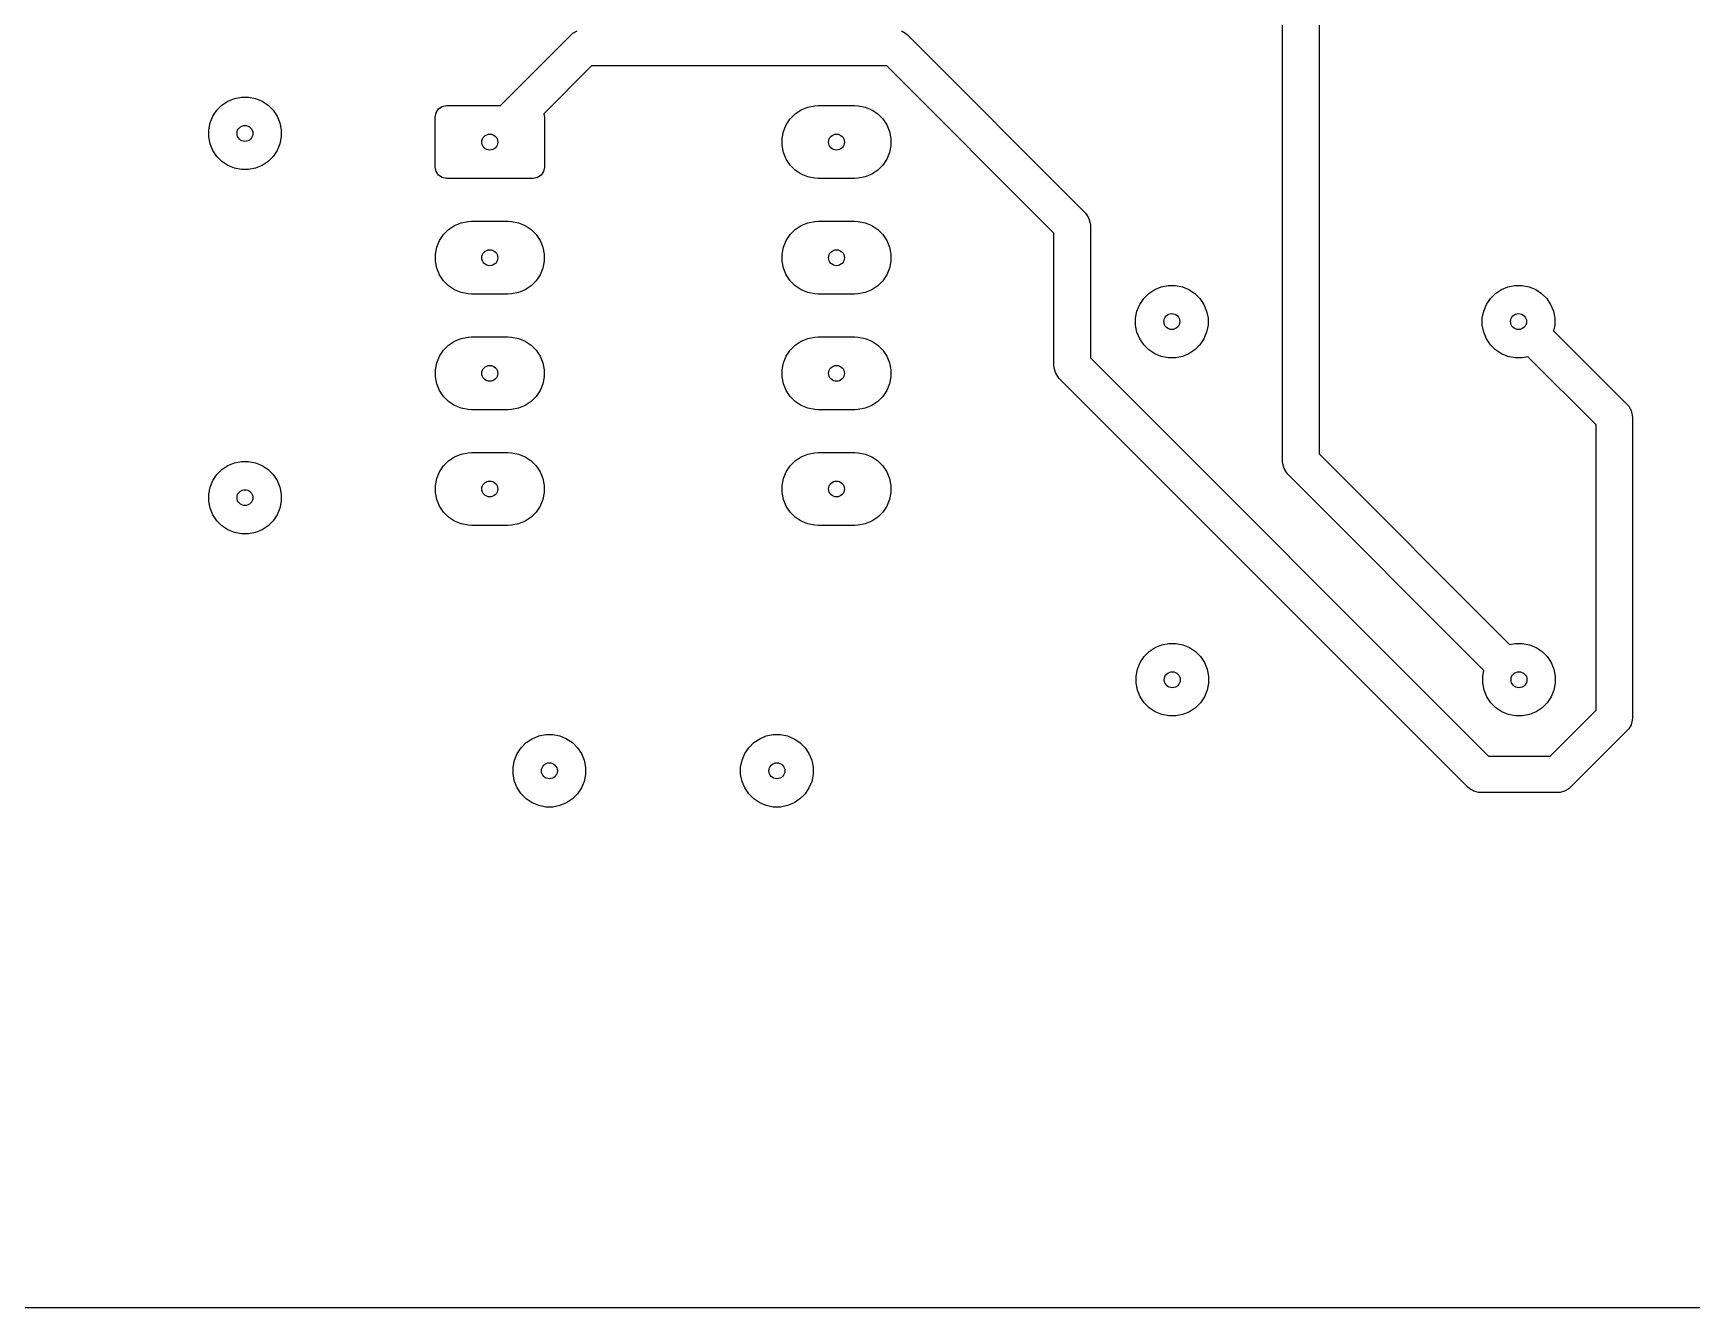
# Model space of a CAD drawing. Header units: millimetres. Extents: x 20 to 120, y -120 to -20.
# Drawn here: x 46.77 to 83.22, y -120 to -92 of the extents above; entities that cross this region are included whole.
import ezdxf

# ---------------------------------------------------------------- set-up
doc = ezdxf.new("R2010")
doc.units = ezdxf.units.MM
doc.layers.add('Edge.Cuts', color=254, linetype='CONTINUOUS', true_color=0xd0d2cd)
doc.layers.add('F.Cu', color=13, linetype='CONTINUOUS', true_color=0xc83434)

msp = doc.modelspace()

# ---------------------------------------------------------------- linework, layer by layer
at = {"layer": 'Edge.Cuts', "linetype": 'CONTINUOUS'}
msp.add_line((120, -120), (20, -120), dxfattribs=at)
at = {"layer": 'F.Cu', "linetype": 'CONTINUOUS'}
for p, q in [((74.225, -101.41), (74.225, -84.440386)), ((75.025, -84.2747), (75.025, -101.244314)), ((57.034314, -93.595), (58.588557, -92.040757)), ((58.588557, -92.040757), (58.627895, -92.006259)), ((58.627895, -92.006259), (58.718326, -91.954048)), ((65.847574, -91.954048), (65.938005, -92.006259)), ((65.938005, -92.006259), (65.977343, -92.040757)), ((65.977343, -92.040757), (69.882442, -95.945857)), ((59.037086, -92.7236), (57.986011, -93.774674)), ((65.528814, -92.7236), (59.037086, -92.7236)), ((69.1996, -96.394385), (65.528814, -92.7236)), ((50.801592, -93.697485), (50.912485, -93.586592)), ((50.912485, -93.586592), (51.042883, -93.499463)), ((51.042883, -93.499463), (51.187772, -93.439448)), ((51.187772, -93.439448), (51.341586, -93.408852)), ((51.341586, -93.408852), (51.498414, -93.408852)), ((51.498414, -93.408852), (51.652228, -93.439448)), ((51.652228, -93.439448), (51.797117, -93.499463)), ((51.797117, -93.499463), (51.927515, -93.586592)), ((51.927515, -93.586592), (52.038408, -93.697485)), ((55.61903, -93.749329), (55.673223, -93.668223)), ((55.673223, -93.668223), (55.754329, -93.61403)), ((55.754329, -93.61403), (55.85, -93.595)), ((55.85, -93.595), (57.034314, -93.595)), ((63.642883, -93.689463), (63.787772, -93.629448)), ((63.787772, -93.629448), (63.941586, -93.598852)), ((63.941586, -93.598852), (64.02, -93.595)), ((64.02, -93.595), (64.82, -93.595)), ((64.82, -93.595), (64.898414, -93.598852)), ((64.898414, -93.598852), (65.052228, -93.629448)), ((65.052228, -93.629448), (65.197117, -93.689463)), ((50.623852, -94.126586), (50.654448, -93.972772)), ((50.654448, -93.972772), (50.714463, -93.827883)), ((50.714463, -93.827883), (50.801592, -93.697485)), ((52.038408, -93.697485), (52.125537, -93.827883)), ((52.125537, -93.827883), (52.185552, -93.972772)), ((52.185552, -93.972772), (52.216148, -94.126586)), ((55.6, -93.845), (55.61903, -93.749329)), ((55.6, -94.945), (55.6, -93.845)), ((57.986011, -93.774674), (58, -93.845)), ((58, -93.845), (58, -94.945)), ((63.254448, -94.162772), (63.314463, -94.017883)), ((63.314463, -94.017883), (63.401592, -93.887485)), ((63.401592, -93.887485), (63.512485, -93.776592)), ((63.512485, -93.776592), (63.642883, -93.689463)), ((65.197117, -93.689463), (65.327515, -93.776592)), ((65.327515, -93.776592), (65.438408, -93.887485)), ((65.438408, -93.887485), (65.525537, -94.017883)), ((65.525537, -94.017883), (65.585552, -94.162772)), ((50.623852, -94.283414), (50.623852, -94.126586)), ((50.654448, -94.437228), (50.623852, -94.283414)), ((52.216148, -94.283414), (52.185552, -94.437228)), ((52.216148, -94.126586), (52.216148, -94.283414)), ((63.223852, -94.316586), (63.254448, -94.162772)), ((63.223852, -94.473414), (63.223852, -94.316586)), ((65.585552, -94.162772), (65.616148, -94.316586)), ((65.616148, -94.316586), (65.616148, -94.473414)), ((50.714463, -94.582117), (50.654448, -94.437228)), ((50.801592, -94.712515), (50.714463, -94.582117)), ((50.912485, -94.823408), (50.801592, -94.712515)), ((52.038408, -94.712515), (51.927515, -94.823408)), ((52.125537, -94.582117), (52.038408, -94.712515)), ((52.185552, -94.437228), (52.125537, -94.582117)), ((63.254448, -94.627228), (63.223852, -94.473414)), ((63.314463, -94.772117), (63.254448, -94.627228)), ((63.401592, -94.902515), (63.314463, -94.772117)), ((65.525537, -94.772117), (65.438408, -94.902515)), ((65.585552, -94.627228), (65.525537, -94.772117)), ((65.616148, -94.473414), (65.585552, -94.627228)), ((51.042883, -94.910537), (50.912485, -94.823408)), ((51.187772, -94.970552), (51.042883, -94.910537)), ((51.341586, -95.001148), (51.187772, -94.970552)), ((51.498414, -95.001148), (51.341586, -95.001148)), ((51.652228, -94.970552), (51.498414, -95.001148)), ((51.797117, -94.910537), (51.652228, -94.970552)), ((51.927515, -94.823408), (51.797117, -94.910537)), ((55.61903, -95.040671), (55.6, -94.945)), ((55.673223, -95.121777), (55.61903, -95.040671)), ((55.754329, -95.17597), (55.673223, -95.121777)), ((57.926777, -95.121777), (57.845671, -95.17597)), ((57.98097, -95.040671), (57.926777, -95.121777)), ((58, -94.945), (57.98097, -95.040671)), ((63.512485, -95.013408), (63.401592, -94.902515)), ((63.642883, -95.100537), (63.512485, -95.013408)), ((63.787772, -95.160552), (63.642883, -95.100537)), ((65.197117, -95.100537), (65.052228, -95.160552)), ((65.327515, -95.013408), (65.197117, -95.100537)), ((65.438408, -94.902515), (65.327515, -95.013408)), ((55.85, -95.195), (55.754329, -95.17597)), ((57.75, -95.195), (55.85, -95.195)), ((57.845671, -95.17597), (57.75, -95.195)), ((63.941586, -95.191148), (63.787772, -95.160552)), ((64.02, -95.195), (63.941586, -95.191148)), ((64.82, -95.195), (64.02, -95.195)), ((64.898414, -95.191148), (64.82, -95.195)), ((65.052228, -95.160552), (64.898414, -95.191148)), ((55.892485, -96.316592), (56.022883, -96.229463)), ((56.022883, -96.229463), (56.167772, -96.169448)), ((56.167772, -96.169448), (56.321586, -96.138852)), ((56.321586, -96.138852), (56.4, -96.135)), ((56.4, -96.135), (57.2, -96.135)), ((57.2, -96.135), (57.278414, -96.138852)), ((57.278414, -96.138852), (57.432228, -96.169448)), ((57.432228, -96.169448), (57.577117, -96.229463)), ((57.577117, -96.229463), (57.707515, -96.316592)), ((63.512485, -96.316592), (63.642883, -96.229463)), ((63.642883, -96.229463), (63.787772, -96.169448)), ((63.787772, -96.169448), (63.941586, -96.138852)), ((63.941586, -96.138852), (64.02, -96.135)), ((64.02, -96.135), (64.82, -96.135)), ((64.82, -96.135), (64.898414, -96.138852)), ((64.898414, -96.138852), (65.052228, -96.169448)), ((65.052228, -96.169448), (65.197117, -96.229463)), ((65.197117, -96.229463), (65.327515, -96.316592)), ((69.882442, -95.945857), (69.916941, -95.985195)), ((69.916941, -95.985195), (69.969152, -96.075627)), ((69.969152, -96.075627), (69.996178, -96.17649)), ((69.996178, -96.17649), (69.9996, -96.2287)), ((69.9996, -96.2287), (69.9996, -99.136314)), ((55.634448, -96.702772), (55.694463, -96.557883)), ((55.694463, -96.557883), (55.781592, -96.427485)), ((55.781592, -96.427485), (55.892485, -96.316592)), ((57.707515, -96.316592), (57.818408, -96.427485)), ((57.818408, -96.427485), (57.905537, -96.557883)), ((57.905537, -96.557883), (57.965552, -96.702772)), ((63.254448, -96.702772), (63.314463, -96.557883)), ((63.314463, -96.557883), (63.401592, -96.427485)), ((63.401592, -96.427485), (63.512485, -96.316592)), ((65.327515, -96.316592), (65.438408, -96.427485)), ((65.438408, -96.427485), (65.525537, -96.557883)), ((65.525537, -96.557883), (65.585552, -96.702772)), ((69.1996, -99.302), (69.1996, -96.394385)), ((55.603852, -96.856586), (55.634448, -96.702772)), ((55.603852, -97.013414), (55.603852, -96.856586)), ((57.965552, -96.702772), (57.996148, -96.856586)), ((57.996148, -96.856586), (57.996148, -97.013414)), ((63.223852, -96.856586), (63.254448, -96.702772)), ((63.223852, -97.013414), (63.223852, -96.856586)), ((65.585552, -96.702772), (65.616148, -96.856586)), ((65.616148, -96.856586), (65.616148, -97.013414)), ((55.634448, -97.167228), (55.603852, -97.013414)), ((55.694463, -97.312117), (55.634448, -97.167228)), ((55.781592, -97.442515), (55.694463, -97.312117)), ((57.905537, -97.312117), (57.818408, -97.442515)), ((57.965552, -97.167228), (57.905537, -97.312117)), ((57.996148, -97.013414), (57.965552, -97.167228)), ((63.254448, -97.167228), (63.223852, -97.013414)), ((63.314463, -97.312117), (63.254448, -97.167228)), ((63.401592, -97.442515), (63.314463, -97.312117)), ((65.525537, -97.312117), (65.438408, -97.442515)), ((65.585552, -97.167228), (65.525537, -97.312117)), ((65.616148, -97.013414), (65.585552, -97.167228)), ((55.892485, -97.553408), (55.781592, -97.442515)), ((56.022883, -97.640537), (55.892485, -97.553408)), ((56.167772, -97.700552), (56.022883, -97.640537)), ((57.577117, -97.640537), (57.432228, -97.700552)), ((57.707515, -97.553408), (57.577117, -97.640537)), ((57.818408, -97.442515), (57.707515, -97.553408)), ((63.512485, -97.553408), (63.401592, -97.442515)), ((63.642883, -97.640537), (63.512485, -97.553408)), ((63.787772, -97.700552), (63.642883, -97.640537)), ((65.197117, -97.640537), (65.052228, -97.700552)), ((65.327515, -97.553408), (65.197117, -97.640537)), ((65.438408, -97.442515), (65.327515, -97.553408)), ((71.282485, -97.719892), (71.412883, -97.632763)), ((71.412883, -97.632763), (71.557772, -97.572748)), ((71.557772, -97.572748), (71.711586, -97.542152)), ((71.711586, -97.542152), (71.868414, -97.542152)), ((71.868414, -97.542152), (72.022228, -97.572748)), ((72.022228, -97.572748), (72.167117, -97.632763)), ((72.167117, -97.632763), (72.297515, -97.719892)), ((78.902485, -97.719892), (79.032883, -97.632763)), ((79.032883, -97.632763), (79.177772, -97.572748)), ((79.177772, -97.572748), (79.331586, -97.542152)), ((79.331586, -97.542152), (79.488414, -97.542152)), ((79.488414, -97.542152), (79.642228, -97.572748)), ((79.642228, -97.572748), (79.787117, -97.632763)), ((79.787117, -97.632763), (79.917515, -97.719892)), ((56.321586, -97.731148), (56.167772, -97.700552)), ((56.4, -97.735), (56.321586, -97.731148)), ((57.2, -97.735), (56.4, -97.735)), ((57.278414, -97.731148), (57.2, -97.735)), ((57.432228, -97.700552), (57.278414, -97.731148)), ((63.941586, -97.731148), (63.787772, -97.700552)), ((64.02, -97.735), (63.941586, -97.731148)), ((64.82, -97.735), (64.02, -97.735)), ((64.898414, -97.731148), (64.82, -97.735)), ((65.052228, -97.700552), (64.898414, -97.731148)), ((71.024448, -98.106072), (71.084463, -97.961183)), ((71.084463, -97.961183), (71.171592, -97.830785)), ((71.171592, -97.830785), (71.282485, -97.719892)), ((72.297515, -97.719892), (72.408408, -97.830785)), ((72.408408, -97.830785), (72.495537, -97.961183)), ((72.495537, -97.961183), (72.555552, -98.106072)), ((78.644448, -98.106072), (78.704463, -97.961183)), ((78.704463, -97.961183), (78.791592, -97.830785)), ((78.791592, -97.830785), (78.902485, -97.719892)), ((79.917515, -97.719892), (80.028408, -97.830785)), ((80.028408, -97.830785), (80.115537, -97.961183)), ((80.115537, -97.961183), (80.175552, -98.106072)), ((70.993852, -98.259886), (71.024448, -98.106072)), ((70.993852, -98.416714), (70.993852, -98.259886)), ((71.024448, -98.570528), (70.993852, -98.416714)), ((72.555552, -98.106072), (72.586148, -98.259886)), ((72.586148, -98.416714), (72.555552, -98.570528)), ((72.586148, -98.259886), (72.586148, -98.416714)), ((78.613852, -98.259886), (78.644448, -98.106072)), ((78.613852, -98.416714), (78.613852, -98.259886)), ((78.644448, -98.570528), (78.613852, -98.416714)), ((80.175552, -98.106072), (80.206148, -98.259886)), ((80.206148, -98.416714), (80.180921, -98.543535)), ((80.206148, -98.259886), (80.206148, -98.416714)), ((55.892485, -98.856592), (56.022883, -98.769463)), ((56.022883, -98.769463), (56.167772, -98.709448)), ((56.167772, -98.709448), (56.321586, -98.678852)), ((56.321586, -98.678852), (56.4, -98.675)), ((56.4, -98.675), (57.2, -98.675)), ((57.2, -98.675), (57.278414, -98.678852)), ((57.278414, -98.678852), (57.432228, -98.709448)), ((57.432228, -98.709448), (57.577117, -98.769463)), ((57.577117, -98.769463), (57.707515, -98.856592)), ((63.512485, -98.856592), (63.642883, -98.769463)), ((63.642883, -98.769463), (63.787772, -98.709448)), ((63.787772, -98.709448), (63.941586, -98.678852)), ((63.941586, -98.678852), (64.02, -98.675)), ((64.02, -98.675), (64.82, -98.675)), ((64.82, -98.675), (64.898414, -98.678852)), ((64.898414, -98.678852), (65.052228, -98.709448)), ((65.052228, -98.709448), (65.197117, -98.769463)), ((65.197117, -98.769463), (65.327515, -98.856592)), ((71.084463, -98.715417), (71.024448, -98.570528)), ((71.171592, -98.845815), (71.084463, -98.715417)), ((72.495537, -98.715417), (72.408408, -98.845815)), ((72.555552, -98.570528), (72.495537, -98.715417)), ((78.704463, -98.715417), (78.644448, -98.570528)), ((78.791592, -98.845815), (78.704463, -98.715417)), ((80.180921, -98.543535), (81.796943, -100.159557)), ((55.634448, -99.242772), (55.694463, -99.097883)), ((55.694463, -99.097883), (55.781592, -98.967485)), ((55.781592, -98.967485), (55.892485, -98.856592)), ((57.707515, -98.856592), (57.818408, -98.967485)), ((57.818408, -98.967485), (57.905537, -99.097883)), ((57.905537, -99.097883), (57.965552, -99.242772)), ((63.254448, -99.242772), (63.314463, -99.097883)), ((63.314463, -99.097883), (63.401592, -98.967485)), ((63.401592, -98.967485), (63.512485, -98.856592)), ((65.327515, -98.856592), (65.438408, -98.967485)), ((65.438408, -98.967485), (65.525537, -99.097883)), ((65.525537, -99.097883), (65.585552, -99.242772)), ((69.9996, -99.136314), (78.747186, -107.8839)), ((71.282485, -98.956708), (71.171592, -98.845815)), ((71.412883, -99.043837), (71.282485, -98.956708)), ((71.557772, -99.103852), (71.412883, -99.043837)), ((71.711586, -99.134448), (71.557772, -99.103852)), ((71.868414, -99.134448), (71.711586, -99.134448)), ((72.022228, -99.103852), (71.868414, -99.134448)), ((72.167117, -99.043837), (72.022228, -99.103852)), ((72.297515, -98.956708), (72.167117, -99.043837)), ((72.408408, -98.845815), (72.297515, -98.956708)), ((78.902485, -98.956708), (78.791592, -98.845815)), ((79.032883, -99.043837), (78.902485, -98.956708)), ((79.177772, -99.103852), (79.032883, -99.043837)), ((79.331586, -99.134448), (79.177772, -99.103852)), ((79.488414, -99.134448), (79.331586, -99.134448)), ((79.615235, -99.109221), (79.488414, -99.134448)), ((81.1141, -100.608086), (79.615235, -99.109221)), ((55.603852, -99.396586), (55.634448, -99.242772)), ((55.603852, -99.553414), (55.603852, -99.396586)), ((57.965552, -99.242772), (57.996148, -99.396586)), ((57.996148, -99.396586), (57.996148, -99.553414)), ((63.223852, -99.396586), (63.254448, -99.242772)), ((63.223852, -99.553414), (63.223852, -99.396586)), ((65.585552, -99.242772), (65.616148, -99.396586)), ((65.616148, -99.396586), (65.616148, -99.553414)), ((69.203022, -99.35421), (69.1996, -99.302)), ((69.230048, -99.455074), (69.203022, -99.35421)), ((69.282259, -99.545505), (69.230048, -99.455074)), ((55.634448, -99.707228), (55.603852, -99.553414)), ((55.694463, -99.852117), (55.634448, -99.707228)), ((55.781592, -99.982515), (55.694463, -99.852117)), ((57.905537, -99.852117), (57.818408, -99.982515)), ((57.965552, -99.707228), (57.905537, -99.852117)), ((57.996148, -99.553414), (57.965552, -99.707228)), ((63.254448, -99.707228), (63.223852, -99.553414)), ((63.314463, -99.852117), (63.254448, -99.707228)), ((63.401592, -99.982515), (63.314463, -99.852117)), ((65.525537, -99.852117), (65.438408, -99.982515)), ((65.585552, -99.707228), (65.525537, -99.852117)), ((65.616148, -99.553414), (65.585552, -99.707228)), ((69.316757, -99.584843), (69.282259, -99.545505)), ((78.298657, -108.566743), (69.316757, -99.584843)), ((55.892485, -100.093408), (55.781592, -99.982515)), ((56.022883, -100.180537), (55.892485, -100.093408)), ((56.167772, -100.240552), (56.022883, -100.180537)), ((56.321586, -100.271148), (56.167772, -100.240552)), ((57.432228, -100.240552), (57.278414, -100.271148)), ((57.577117, -100.180537), (57.432228, -100.240552)), ((57.707515, -100.093408), (57.577117, -100.180537)), ((57.818408, -99.982515), (57.707515, -100.093408)), ((63.512485, -100.093408), (63.401592, -99.982515)), ((63.642883, -100.180537), (63.512485, -100.093408)), ((63.787772, -100.240552), (63.642883, -100.180537)), ((63.941586, -100.271148), (63.787772, -100.240552)), ((65.052228, -100.240552), (64.898414, -100.271148)), ((65.197117, -100.180537), (65.052228, -100.240552)), ((65.327515, -100.093408), (65.197117, -100.180537)), ((65.438408, -99.982515), (65.327515, -100.093408)), ((81.796943, -100.159557), (81.831441, -100.198895)), ((81.831441, -100.198895), (81.883652, -100.289326)), ((56.4, -100.275), (56.321586, -100.271148)), ((57.2, -100.275), (56.4, -100.275)), ((57.278414, -100.271148), (57.2, -100.275)), ((64.02, -100.275), (63.941586, -100.271148)), ((64.82, -100.275), (64.02, -100.275)), ((64.898414, -100.271148), (64.82, -100.275)), ((81.1141, -106.873514), (81.1141, -100.608086)), ((81.883652, -100.289326), (81.893983, -100.327883)), ((81.893983, -100.327883), (81.910678, -100.39019)), ((81.910678, -100.39019), (81.9141, -100.4424)), ((81.9141, -100.4424), (81.9141, -107.0392)), ((55.892485, -101.396592), (56.022883, -101.309463)), ((56.022883, -101.309463), (56.167772, -101.249448)), ((56.167772, -101.249448), (56.321586, -101.218852)), ((56.321586, -101.218852), (56.4, -101.215)), ((56.4, -101.215), (57.2, -101.215)), ((57.2, -101.215), (57.278414, -101.218852)), ((57.278414, -101.218852), (57.432228, -101.249448)), ((57.432228, -101.249448), (57.577117, -101.309463)), ((57.577117, -101.309463), (57.707515, -101.396592)), ((63.512485, -101.396592), (63.642883, -101.309463)), ((63.642883, -101.309463), (63.787772, -101.249448)), ((63.787772, -101.249448), (63.941586, -101.218852)), ((63.941586, -101.218852), (64.02, -101.215)), ((64.02, -101.215), (64.82, -101.215)), ((64.82, -101.215), (64.898414, -101.218852)), ((64.898414, -101.218852), (65.052228, -101.249448)), ((65.052228, -101.249448), (65.197117, -101.309463)), ((65.197117, -101.309463), (65.327515, -101.396592)), ((75.025, -101.244314), (79.214764, -105.434078)), ((50.714463, -101.827883), (50.801592, -101.697485)), ((50.801592, -101.697485), (50.912485, -101.586592)), ((50.912485, -101.586592), (51.042883, -101.499463)), ((51.042883, -101.499463), (51.187772, -101.439448)), ((51.187772, -101.439448), (51.341586, -101.408852)), ((51.341586, -101.408852), (51.498414, -101.408852)), ((51.498414, -101.408852), (51.652228, -101.439448)), ((51.652228, -101.439448), (51.797117, -101.499463)), ((51.797117, -101.499463), (51.927515, -101.586592)), ((51.927515, -101.586592), (52.038408, -101.697485)), ((52.038408, -101.697485), (52.125537, -101.827883)), ((55.634448, -101.782772), (55.694463, -101.637883)), ((55.694463, -101.637883), (55.781592, -101.507485)), ((55.781592, -101.507485), (55.892485, -101.396592)), ((57.707515, -101.396592), (57.818408, -101.507485)), ((57.818408, -101.507485), (57.905537, -101.637883)), ((57.905537, -101.637883), (57.965552, -101.782772)), ((63.254448, -101.782772), (63.314463, -101.637883)), ((63.314463, -101.637883), (63.401592, -101.507485)), ((63.401592, -101.507485), (63.512485, -101.396592)), ((65.327515, -101.396592), (65.438408, -101.507485)), ((65.438408, -101.507485), (65.525537, -101.637883)), ((65.525537, -101.637883), (65.585552, -101.782772)), ((74.228422, -101.46221), (74.225, -101.41)), ((74.255448, -101.563074), (74.228422, -101.46221)), ((74.307659, -101.653505), (74.255448, -101.563074)), ((74.342157, -101.692843), (74.307659, -101.653505)), ((78.649078, -105.999764), (74.342157, -101.692843)), ((50.623852, -102.126586), (50.654448, -101.972772)), ((50.654448, -101.972772), (50.714463, -101.827883)), ((52.125537, -101.827883), (52.185552, -101.972772)), ((52.185552, -101.972772), (52.216148, -102.126586)), ((55.603852, -101.936586), (55.634448, -101.782772)), ((55.603852, -102.093414), (55.603852, -101.936586)), ((57.965552, -101.782772), (57.996148, -101.936586)), ((57.996148, -101.936586), (57.996148, -102.093414)), ((63.223852, -101.936586), (63.254448, -101.782772)), ((63.223852, -102.093414), (63.223852, -101.936586)), ((65.585552, -101.782772), (65.616148, -101.936586)), ((65.616148, -101.936586), (65.616148, -102.093414)), ((50.623852, -102.283414), (50.623852, -102.126586)), ((50.654448, -102.437228), (50.623852, -102.283414)), ((52.216148, -102.283414), (52.185552, -102.437228)), ((52.216148, -102.126586), (52.216148, -102.283414)), ((55.634448, -102.247228), (55.603852, -102.093414)), ((55.694463, -102.392117), (55.634448, -102.247228)), ((55.781592, -102.522515), (55.694463, -102.392117)), ((57.905537, -102.392117), (57.818408, -102.522515)), ((57.965552, -102.247228), (57.905537, -102.392117)), ((57.996148, -102.093414), (57.965552, -102.247228)), ((63.254448, -102.247228), (63.223852, -102.093414)), ((63.314463, -102.392117), (63.254448, -102.247228)), ((63.401592, -102.522515), (63.314463, -102.392117)), ((65.525537, -102.392117), (65.438408, -102.522515)), ((65.585552, -102.247228), (65.525537, -102.392117)), ((65.616148, -102.093414), (65.585552, -102.247228)), ((50.714463, -102.582117), (50.654448, -102.437228)), ((50.801592, -102.712515), (50.714463, -102.582117)), ((50.912485, -102.823408), (50.801592, -102.712515)), ((52.038408, -102.712515), (51.927515, -102.823408)), ((52.125537, -102.582117), (52.038408, -102.712515)), ((52.185552, -102.437228), (52.125537, -102.582117)), ((55.892485, -102.633408), (55.781592, -102.522515)), ((56.022883, -102.720537), (55.892485, -102.633408)), ((56.167772, -102.780552), (56.022883, -102.720537)), ((56.321586, -102.811148), (56.167772, -102.780552)), ((57.432228, -102.780552), (57.278414, -102.811148)), ((57.577117, -102.720537), (57.432228, -102.780552)), ((57.707515, -102.633408), (57.577117, -102.720537)), ((57.818408, -102.522515), (57.707515, -102.633408)), ((63.512485, -102.633408), (63.401592, -102.522515)), ((63.642883, -102.720537), (63.512485, -102.633408)), ((63.787772, -102.780552), (63.642883, -102.720537)), ((63.941586, -102.811148), (63.787772, -102.780552)), ((65.052228, -102.780552), (64.898414, -102.811148)), ((65.197117, -102.720537), (65.052228, -102.780552)), ((65.327515, -102.633408), (65.197117, -102.720537)), ((65.438408, -102.522515), (65.327515, -102.633408)), ((51.042883, -102.910537), (50.912485, -102.823408)), ((51.187772, -102.970552), (51.042883, -102.910537)), ((51.341586, -103.001148), (51.187772, -102.970552)), ((51.498414, -103.001148), (51.341586, -103.001148)), ((51.652228, -102.970552), (51.498414, -103.001148)), ((51.797117, -102.910537), (51.652228, -102.970552)), ((51.927515, -102.823408), (51.797117, -102.910537)), ((56.4, -102.815), (56.321586, -102.811148)), ((57.2, -102.815), (56.4, -102.815)), ((57.278414, -102.811148), (57.2, -102.815)), ((64.02, -102.815), (63.941586, -102.811148)), ((64.82, -102.815), (64.02, -102.815)), ((64.898414, -102.811148), (64.82, -102.815)), ((71.094463, -105.827883), (71.181592, -105.697485)), ((71.181592, -105.697485), (71.292485, -105.586592)), ((71.292485, -105.586592), (71.422883, -105.499463)), ((71.422883, -105.499463), (71.567772, -105.439448)), ((71.567772, -105.439448), (71.721586, -105.408852)), ((71.721586, -105.408852), (71.878414, -105.408852)), ((71.878414, -105.408852), (72.032228, -105.439448)), ((72.032228, -105.439448), (72.177117, -105.499463)), ((72.177117, -105.499463), (72.307515, -105.586592)), ((72.307515, -105.586592), (72.418408, -105.697485)), ((72.418408, -105.697485), (72.505537, -105.827883)), ((79.214764, -105.434078), (79.341586, -105.408852)), ((79.341586, -105.408852), (79.498414, -105.408852)), ((79.498414, -105.408852), (79.652228, -105.439448)), ((79.652228, -105.439448), (79.797117, -105.499463)), ((79.797117, -105.499463), (79.927515, -105.586592)), ((79.927515, -105.586592), (80.038408, -105.697485)), ((80.038408, -105.697485), (80.125537, -105.827883)), ((71.003852, -106.126586), (71.034448, -105.972772)), ((71.034448, -105.972772), (71.094463, -105.827883)), ((72.505537, -105.827883), (72.565552, -105.972772)), ((72.565552, -105.972772), (72.596148, -106.126586)), ((78.623852, -106.126586), (78.649078, -105.999764)), ((80.125537, -105.827883), (80.185552, -105.972772)), ((80.185552, -105.972772), (80.216148, -106.126586)), ((71.003852, -106.283414), (71.003852, -106.126586)), ((71.034448, -106.437228), (71.003852, -106.283414)), ((71.094463, -106.582117), (71.034448, -106.437228)), ((72.565552, -106.437228), (72.505537, -106.582117)), ((72.596148, -106.283414), (72.565552, -106.437228)), ((72.596148, -106.126586), (72.596148, -106.283414)), ((78.623852, -106.283414), (78.623852, -106.126586)), ((78.654448, -106.437228), (78.623852, -106.283414)), ((78.714463, -106.582117), (78.654448, -106.437228)), ((80.185552, -106.437228), (80.125537, -106.582117)), ((80.216148, -106.283414), (80.185552, -106.437228)), ((80.216148, -106.126586), (80.216148, -106.283414)), ((71.181592, -106.712515), (71.094463, -106.582117)), ((71.292485, -106.823408), (71.181592, -106.712515)), ((72.418408, -106.712515), (72.307515, -106.823408)), ((72.505537, -106.582117), (72.418408, -106.712515)), ((78.801592, -106.712515), (78.714463, -106.582117)), ((78.912485, -106.823408), (78.801592, -106.712515)), ((80.038408, -106.712515), (79.927515, -106.823408)), ((80.125537, -106.582117), (80.038408, -106.712515)), ((71.422883, -106.910537), (71.292485, -106.823408)), ((71.567772, -106.970552), (71.422883, -106.910537)), ((71.721586, -107.001148), (71.567772, -106.970552)), ((71.878414, -107.001148), (71.721586, -107.001148)), ((72.032228, -106.970552), (71.878414, -107.001148)), ((72.177117, -106.910537), (72.032228, -106.970552)), ((72.307515, -106.823408), (72.177117, -106.910537)), ((79.042883, -106.910537), (78.912485, -106.823408)), ((79.187772, -106.970552), (79.042883, -106.910537)), ((79.341586, -107.001148), (79.187772, -106.970552)), ((79.498414, -107.001148), (79.341586, -107.001148)), ((79.652228, -106.970552), (79.498414, -107.001148)), ((79.797117, -106.910537), (79.652228, -106.970552)), ((79.927515, -106.823408), (79.797117, -106.910537)), ((80.103714, -107.8839), (81.1141, -106.873514)), ((81.910678, -107.09141), (81.883652, -107.192274)), ((81.9141, -107.0392), (81.910678, -107.09141)), ((57.602485, -107.586592), (57.732883, -107.499463)), ((57.732883, -107.499463), (57.877772, -107.439448)), ((57.877772, -107.439448), (58.031586, -107.408852)), ((58.031586, -107.408852), (58.188414, -107.408852)), ((58.188414, -107.408852), (58.342228, -107.439448)), ((58.342228, -107.439448), (58.487117, -107.499463)), ((58.487117, -107.499463), (58.617515, -107.586592)), ((62.602485, -107.586592), (62.732883, -107.499463)), ((62.732883, -107.499463), (62.877772, -107.439448)), ((62.877772, -107.439448), (63.031586, -107.408852)), ((63.031586, -107.408852), (63.188414, -107.408852)), ((63.188414, -107.408852), (63.342228, -107.439448)), ((63.342228, -107.439448), (63.487117, -107.499463)), ((63.487117, -107.499463), (63.617515, -107.586592)), ((81.796943, -107.322042), (80.552243, -108.566743)), ((81.831441, -107.282705), (81.796943, -107.322042)), ((81.883652, -107.192274), (81.831441, -107.282705)), ((57.344448, -107.972772), (57.404463, -107.827883)), ((57.404463, -107.827883), (57.491592, -107.697485)), ((57.491592, -107.697485), (57.602485, -107.586592)), ((58.617515, -107.586592), (58.728408, -107.697485)), ((58.728408, -107.697485), (58.815537, -107.827883)), ((58.815537, -107.827883), (58.875552, -107.972772)), ((62.344448, -107.972772), (62.404463, -107.827883)), ((62.404463, -107.827883), (62.491592, -107.697485)), ((62.491592, -107.697485), (62.602485, -107.586592)), ((63.617515, -107.586592), (63.728408, -107.697485)), ((63.728408, -107.697485), (63.815537, -107.827883)), ((63.815537, -107.827883), (63.875552, -107.972772)), ((78.747186, -107.8839), (80.103714, -107.8839)), ((57.313852, -108.126586), (57.344448, -107.972772)), ((57.313852, -108.283414), (57.313852, -108.126586)), ((58.875552, -107.972772), (58.906148, -108.126586)), ((58.906148, -108.126586), (58.906148, -108.283414)), ((62.313852, -108.126586), (62.344448, -107.972772)), ((62.313852, -108.283414), (62.313852, -108.126586)), ((63.875552, -107.972772), (63.906148, -108.126586)), ((63.906148, -108.126586), (63.906148, -108.283414)), ((57.344448, -108.437228), (57.313852, -108.283414)), ((57.404463, -108.582117), (57.344448, -108.437228)), ((57.491592, -108.712515), (57.404463, -108.582117)), ((58.815537, -108.582117), (58.728408, -108.712515)), ((58.875552, -108.437228), (58.815537, -108.582117)), ((58.906148, -108.283414), (58.875552, -108.437228)), ((62.344448, -108.437228), (62.313852, -108.283414)), ((62.404463, -108.582117), (62.344448, -108.437228)), ((62.491592, -108.712515), (62.404463, -108.582117)), ((63.815537, -108.582117), (63.728408, -108.712515)), ((63.875552, -108.437228), (63.815537, -108.582117)), ((63.906148, -108.283414), (63.875552, -108.437228)), ((78.337995, -108.601241), (78.298657, -108.566743)), ((78.428426, -108.653452), (78.337995, -108.601241)), ((80.512905, -108.601241), (80.422474, -108.653452)), ((80.552243, -108.566743), (80.512905, -108.601241)), ((57.602485, -108.823408), (57.491592, -108.712515)), ((57.732883, -108.910537), (57.602485, -108.823408)), ((57.877772, -108.970552), (57.732883, -108.910537)), ((58.031586, -109.001148), (57.877772, -108.970552)), ((58.342228, -108.970552), (58.188414, -109.001148)), ((58.487117, -108.910537), (58.342228, -108.970552)), ((58.617515, -108.823408), (58.487117, -108.910537)), ((58.728408, -108.712515), (58.617515, -108.823408)), ((62.602485, -108.823408), (62.491592, -108.712515)), ((62.732883, -108.910537), (62.602485, -108.823408)), ((62.877772, -108.970552), (62.732883, -108.910537)), ((63.031586, -109.001148), (62.877772, -108.970552)), ((63.342228, -108.970552), (63.188414, -109.001148)), ((63.487117, -108.910537), (63.342228, -108.970552)), ((63.617515, -108.823408), (63.487117, -108.910537)), ((63.728408, -108.712515), (63.617515, -108.823408)), ((78.52929, -108.680478), (78.428426, -108.653452)), ((78.5815, -108.6839), (78.52929, -108.680478)), ((80.2694, -108.6839), (78.5815, -108.6839)), ((80.32161, -108.680478), (80.2694, -108.6839)), ((80.422474, -108.653452), (80.32161, -108.680478)), ((58.188414, -109.001148), (58.031586, -109.001148)), ((63.188414, -109.001148), (63.031586, -109.001148))]:
    msp.add_line(p, q, dxfattribs=at)
at = {"layer": 'F.Cu'}
for centre in [(51.42, -94.205), (51.42, -94.205), (56.8, -94.395), (56.8, -94.395), (64.42, -94.395), (64.42, -94.395), (56.8, -96.935), (56.8, -96.935), (64.42, -96.935), (64.42, -96.935), (71.79, -98.3383), (71.79, -98.3383), (79.41, -98.3383), (79.41, -98.3383), (56.8, -99.475), (56.8, -99.475), (64.42, -99.475), (64.42, -99.475), (51.42, -102.205), (51.42, -102.205), (56.8, -102.015), (56.8, -102.015), (64.42, -102.015), (64.42, -102.015), (71.8, -106.205), (71.8, -106.205), (79.42, -106.205), (79.42, -106.205), (58.11, -108.205), (58.11, -108.205), (63.11, -108.205), (63.11, -108.205)]:
    msp.add_circle(centre, 0.175, dxfattribs=at)

doc.saveas('drawing.dxf')
